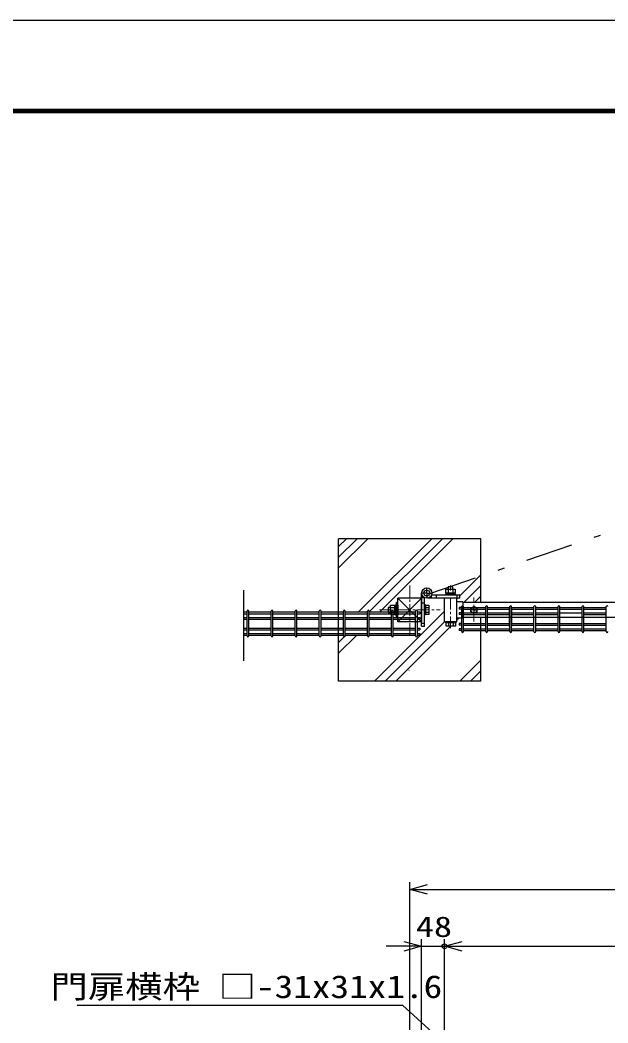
# Model space of a CAD drawing. Units: millimetres, scale not verified. Extents: x -4455 to 4455, y -3150 to 3150.
# Drawn here: x -503 to 736, y 1037 to 3150 of the extents above; entities that cross this region are included whole.
import ezdxf
from ezdxf.enums import TextEntityAlignment as Align

# ---------------------------------------------------------------- set-up
doc = ezdxf.new("R2010")
doc.units = ezdxf.units.MM
doc.header["$LTSCALE"] = 20
doc.header["$PDMODE"] = 32
doc.header["$PDSIZE"] = 10
doc.linetypes.add('USER1', pattern=[2, 1.25, -0.25, 0.25, -0.25])
doc.linetypes.add('USER3', pattern=[10.7, 5, -2.5, 0.7, -2.5])
for name, color, linetype, lineweight in [('0-1_新目隠小2', 4, 'Continuous', 25), ('0-2_外形線', 7, 'Continuous', 25), ('0-3_0', 7, 'Continuous', 25), ('0-4_軸線', 1, 'USER1', 9), ('0-6_寸法', 4, 'Continuous', 25), ('0-8_扉縦枠', 7, 'Continuous', 25), ('0-9_LAYER15', 1, 'Continuous', 25), ('0-A_EXTCNT-L', 4, 'Continuous', 25), ('0-B_J200', 3, 'Continuous', 25), ('0-E_ハッチング', 4, 'Continuous', 25), ('0-F_扉横枠', 7, 'Continuous', 25), ('1-0_丁番', 3, 'Continuous', 25), ('1-A_LAYER12', 3, 'Continuous', 25)]:
    doc.layers.add(name, color=color, linetype=linetype, lineweight=lineweight)
doc.layers.add('0-7_DEFPOINTS', color=7, linetype='Continuous')
doc.styles.add('ＭＳ ゴシック', font='')
doc.styles.get('ＭＳ ゴシック').set_extended_font_data('MS Gothic')

# ---------------------------------------------------------------- blocks, each defined once
blk = doc.blocks.new('_Open30')
at = {"layer": '0-6_寸法'}
blk.add_line((0, 0), (-20, 0), dxfattribs=at)
blk.add_lwpolyline([(-20, 5.36), (0, 0), (-20, -5.36)], dxfattribs=at)

msp = doc.modelspace()

# ---------------------------------------------------------------- linework, layer by layer
at = {"layer": '0-1_新目隠小2'}
msp.add_line((316.89, 1780.31), (317.09, 1780.31), dxfattribs=at)
at = {"layer": '0-2_外形線'}
for p, q in [((293.62, 1932.3), (343.62, 1882.3)), ((293.62, 1882.3), (343.62, 1932.3)), ((293.62, 1882.3), (343.62, 1932.3)), ((343.62, 1932.3), (293.62, 1932.3)), ((293.62, 1882.3), (293.62, 1932.3)), ((343.62, 1932.3), (343.62, 1882.3)), ((343.62, 1932.3), (343.62, 1882.3))]:
    msp.add_line(p, q, dxfattribs=at)
msp.add_lwpolyline([(293.62, 1932.3), (343.62, 1882.3), (293.62, 1882.3)], dxfattribs=at)
at = {"layer": '0-3_0'}
for p, q in [((468.62, 2057.3), (168.62, 2057.3)), ((168.62, 1757.3), (168.62, 2057.3)), ((468.62, 1922.8), (468.62, 2057.3)), ((468.62, 1757.3), (468.62, 1891.8)), ((468.62, 1757.3), (168.62, 1757.3))]:
    msp.add_line(p, q, dxfattribs=at)
at = {"layer": '0-3_0', "color": 3}
msp.add_lwpolyline([(-4454.89, 3149.88), (4455.11, 3149.88), (4455.11, -3150.12), (-4454.89, -3150.12)], close=True, dxfattribs=at)
at = {"layer": '0-3_0'}
for points in [[(-4154.89, 2962.38), (4155.11, 2962.38), (4155.11, -2962.62), (-4154.89, -2962.62)], [(-4153.01, 2960.51), (4153.24, 2960.51), (4153.24, -2960.74), (-4153.01, -2960.74)], [(-4151.14, 2958.63), (4151.36, 2958.63), (4151.36, -2958.87), (-4151.14, -2958.87)], [(-4149.26, 2956.76), (4149.49, 2956.76), (4149.49, -2956.99), (-4149.26, -2956.99)], [(-4147.39, 2954.88), (4147.61, 2954.88), (4147.61, -2955.12), (-4147.39, -2955.12)]]:
    msp.add_lwpolyline(points, close=True, dxfattribs=at)
at = {"layer": '0-4_軸線'}
for p, q in [((318.62, 1854.21), (318.62, 1960.39)), ((404.62, 1868.64), (404.62, 1959.11)), ((453.82, 1883.15), (453.82, 1933.72)), ((453.82, 1883.15), (453.82, 1933.72)), ((254.8, 1907.3), (382.43, 1907.3)), ((254.94, 1907.3), (382.29, 1907.3))]:
    msp.add_line(p, q, dxfattribs=at)
at = {"layer": '0-7_DEFPOINTS'}
msp.add_point((391.62, 1198.87), dxfattribs=at)
at = {"layer": '0-8_扉縦枠'}
for p, q in [((417.62, 1932.3), (391.62, 1932.3)), ((391.62, 1882.3), (391.62, 1932.3)), ((417.62, 1882.3), (417.62, 1932.3)), ((417.62, 1882.3), (391.62, 1882.3)), ((394.46, 1882.3), (414.77, 1882.3))]:
    msp.add_line(p, q, dxfattribs=at)
at = {"layer": '0-9_LAYER15'}
for p, q in [((318.62, 937.93), (318.62, 1333.87)), ((343.62, 900.96), (343.62, 1213.87)), ((391.62, 910.96), (391.62, 1213.87)), ((391.62, 910.96), (391.62, 1213.87))]:
    msp.add_line(p, q, dxfattribs=at)
at = {"layer": '0-9_LAYER15', "color": 2}
for p, q in [((356.12, 1318.87), (2621.12, 1318.87)), ((306.12, 1198.87), (268.62, 1198.87)), ((343.62, 1198.87), (391.62, 1198.87)), ((429.12, 1198.87), (1446.12, 1198.87)), ((429.12, 1198.87), (466.62, 1198.87))]:
    msp.add_line(p, q, dxfattribs=at)
at = {"layer": '0-A_EXTCNT-L'}
msp.add_line((-31.38, 1800.17), (-31.38, 1948.87), dxfattribs=at)
at = {"layer": '0-B_J200'}
for p, q in [((-31.38, 1903.1), (-24.37, 1903.1)), ((-24.37, 1852.5), (-24.37, 1904.9)), ((-20.77, 1852.5), (-20.77, 1904.9)), ((-20.77, 1903.1), (26.4, 1903.1)), ((26.4, 1852.5), (26.4, 1904.9)), ((30, 1852.5), (30, 1904.9)), ((30, 1903.1), (77.17, 1903.1)), ((77.17, 1852.5), (77.17, 1904.9)), ((80.77, 1852.5), (80.77, 1904.9)), ((80.77, 1903.1), (127.94, 1903.1)), ((127.94, 1852.5), (127.94, 1904.9)), ((131.54, 1852.5), (131.54, 1904.9)), ((131.54, 1903.1), (178.71, 1903.1)), ((178.71, 1852.5), (178.71, 1904.9)), ((182.31, 1852.5), (182.31, 1904.9)), ((182.31, 1903.1), (229.48, 1903.1)), ((229.48, 1852.5), (229.48, 1904.9)), ((233.08, 1852.5), (233.08, 1904.9)), ((233.08, 1903.1), (280.25, 1903.1)), ((280.25, 1852.5), (280.25, 1904.9)), ((283.85, 1852.5), (283.85, 1904.9)), ((283.85, 1903.1), (331.02, 1903.1)), ((331.02, 1852.5), (331.02, 1904.9)), ((334.62, 1852.5), (334.62, 1904.9)), ((334.62, 1903.1), (339.82, 1903.1)), ((339.82, 1903.1), (339.82, 1899.5)), ((428.12, 1912.6), (422.92, 1912.6)), ((422.92, 1912.6), (422.92, 1909)), ((428.12, 1909), (422.92, 1909)), ((428.13, 1862), (428.13, 1914.4)), ((431.73, 1862), (431.73, 1914.4)), ((431.73, 1912.6), (478.9, 1912.6)), ((431.73, 1909), (478.9, 1909)), ((431.73, 1901.3), (478.9, 1901.3)), ((478.9, 1862), (478.9, 1914.4)), ((482.5, 1862), (482.5, 1914.4)), ((482.5, 1912.6), (529.67, 1912.6)), ((482.5, 1909), (529.67, 1909)), ((482.5, 1901.3), (529.67, 1901.3)), ((529.16, 1872.65), (529.16, 1913)), ((529.67, 1862), (529.67, 1914.4)), ((532.76, 1913), (532.76, 1872.65)), ((533.27, 1862), (533.27, 1914.4)), ((533.27, 1912.6), (580.44, 1912.6)), ((533.27, 1909), (580.44, 1909)), ((533.27, 1901.3), (580.44, 1901.3)), ((580.44, 1862), (580.44, 1914.4)), ((584.04, 1862), (584.04, 1914.4)), ((584.04, 1912.6), (631.21, 1912.6)), ((584.04, 1909), (631.21, 1909)), ((584.04, 1901.3), (631.21, 1901.3)), ((631.21, 1862), (631.21, 1914.4)), ((634.81, 1862), (634.81, 1914.4)), ((634.81, 1912.6), (681.98, 1912.6)), ((634.81, 1909), (681.98, 1909)), ((634.81, 1901.3), (681.98, 1901.3)), ((681.98, 1862), (681.98, 1914.4)), ((685.58, 1862), (685.58, 1914.4)), ((685.58, 1912.6), (732.75, 1912.6)), ((685.58, 1909), (732.75, 1909)), ((685.58, 1901.3), (732.75, 1901.3)), ((732.75, 1862), (732.75, 1914.4)), ((-31.38, 1899.5), (-24.37, 1899.5)), ((-31.38, 1891.8), (-24.37, 1891.8)), ((-31.38, 1888.2), (-24.37, 1888.2)), ((-20.77, 1899.5), (26.4, 1899.5)), ((-20.77, 1891.8), (26.4, 1891.8)), ((-20.77, 1888.2), (26.4, 1888.2)), ((30, 1899.5), (77.17, 1899.5)), ((30, 1891.8), (77.17, 1891.8)), ((30, 1888.2), (77.17, 1888.2)), ((80.77, 1899.5), (127.94, 1899.5)), ((80.77, 1891.8), (127.94, 1891.8)), ((80.77, 1888.2), (127.94, 1888.2)), ((131.54, 1899.5), (178.71, 1899.5)), ((131.54, 1891.8), (178.71, 1891.8)), ((131.54, 1888.2), (178.71, 1888.2)), ((182.31, 1899.5), (229.48, 1899.5)), ((182.31, 1891.8), (229.48, 1891.8)), ((182.31, 1888.2), (229.48, 1888.2)), ((233.08, 1899.5), (280.25, 1899.5)), ((233.08, 1891.8), (280.25, 1891.8)), ((233.08, 1888.2), (280.25, 1888.2)), ((283.85, 1899.5), (331.02, 1899.5)), ((283.85, 1891.8), (331.02, 1891.8)), ((283.85, 1888.2), (331.02, 1888.2)), ((334.62, 1899.5), (339.82, 1899.5)), ((334.62, 1891.8), (339.82, 1891.8)), ((334.62, 1888.2), (339.82, 1888.2)), ((339.82, 1891.8), (339.82, 1888.2)), ((428.12, 1897.7), (422.92, 1897.7)), ((431.73, 1897.7), (478.9, 1897.7)), ((482.5, 1897.7), (529.67, 1897.7)), ((533.27, 1897.7), (580.44, 1897.7)), ((584.04, 1897.7), (631.21, 1897.7)), ((685.58, 1897.7), (732.75, 1897.7)), ((-31.38, 1869.2), (-24.37, 1869.2)), ((-31.38, 1865.6), (-24.37, 1865.6)), ((-20.77, 1869.2), (26.4, 1869.2)), ((-20.77, 1865.6), (26.4, 1865.6)), ((30, 1869.2), (77.17, 1869.2)), ((30, 1865.6), (77.17, 1865.6)), ((80.77, 1869.2), (127.94, 1869.2)), ((80.77, 1865.6), (127.94, 1865.6)), ((131.54, 1869.2), (178.71, 1869.2)), ((131.54, 1865.6), (178.71, 1865.6)), ((182.31, 1869.2), (229.48, 1869.2)), ((182.31, 1865.6), (229.48, 1865.6)), ((233.08, 1869.2), (280.25, 1869.2)), ((233.08, 1865.6), (280.25, 1865.6)), ((283.85, 1869.2), (331.02, 1869.2)), ((283.85, 1865.6), (331.02, 1865.6)), ((334.62, 1869.2), (339.82, 1869.2)), ((334.62, 1865.6), (339.82, 1865.6)), ((339.82, 1869.2), (339.82, 1865.6)), ((428.12, 1875.1), (422.92, 1875.1)), ((428.12, 1863.8), (422.92, 1863.8)), ((431.73, 1878.7), (478.9, 1878.7)), ((431.73, 1875.1), (478.9, 1875.1)), ((431.73, 1867.4), (478.9, 1867.4)), ((431.73, 1863.8), (478.9, 1863.8)), ((482.5, 1878.7), (529.67, 1878.7)), ((482.5, 1875.1), (529.67, 1875.1)), ((482.5, 1867.4), (529.67, 1867.4)), ((482.5, 1863.8), (529.67, 1863.8)), ((533.27, 1878.7), (580.44, 1878.7)), ((533.27, 1875.1), (580.44, 1875.1)), ((533.27, 1867.4), (580.44, 1867.4)), ((533.27, 1863.8), (580.44, 1863.8)), ((584.04, 1878.7), (631.21, 1878.7)), ((584.04, 1875.1), (631.21, 1875.1)), ((584.04, 1867.4), (631.21, 1867.4)), ((584.04, 1863.8), (631.21, 1863.8)), ((634.81, 1878.7), (681.98, 1878.7)), ((634.81, 1875.1), (681.98, 1875.1)), ((634.81, 1867.4), (681.98, 1867.4)), ((634.81, 1863.8), (681.98, 1863.8)), ((685.58, 1878.7), (732.75, 1878.7)), ((685.58, 1875.1), (732.75, 1875.1)), ((685.58, 1867.4), (732.75, 1867.4)), ((685.58, 1863.8), (732.75, 1863.8)), ((-31.38, 1857.9), (-24.37, 1857.9)), ((-31.38, 1854.3), (-24.37, 1854.3)), ((-20.77, 1857.9), (26.4, 1857.9)), ((-20.77, 1854.3), (26.4, 1854.3)), ((30, 1857.9), (77.17, 1857.9)), ((30, 1854.3), (77.17, 1854.3)), ((80.77, 1857.9), (127.94, 1857.9)), ((80.77, 1854.3), (127.94, 1854.3)), ((131.54, 1857.9), (178.71, 1857.9)), ((131.54, 1854.3), (178.71, 1854.3)), ((182.31, 1857.9), (229.48, 1857.9)), ((182.31, 1854.3), (229.48, 1854.3)), ((233.08, 1857.9), (280.25, 1857.9)), ((233.08, 1854.3), (280.25, 1854.3)), ((283.85, 1857.9), (331.02, 1857.9)), ((283.85, 1854.3), (331.02, 1854.3)), ((334.62, 1857.9), (339.82, 1857.9)), ((334.62, 1854.3), (339.82, 1854.3)), ((339.82, 1857.9), (339.82, 1854.3))]:
    msp.add_line(p, q, dxfattribs=at)
for points in [[(428.12, 1901.3), (422.92, 1901.3), (422.92, 1897.7)], [(428.12, 1878.7), (422.92, 1878.7), (422.92, 1875.1)], [(428.12, 1867.4), (422.92, 1867.4), (422.92, 1863.8)]]:
    msp.add_lwpolyline(points, dxfattribs=at)
for centre, start, end in [((-22.57, 1904.9), 0, 180), ((28.2, 1904.9), 0, 180), ((78.97, 1904.9), 0, 180), ((129.74, 1904.9), 0, 180), ((180.51, 1904.9), 0, 180), ((231.28, 1904.9), 0, 180), ((282.05, 1904.9), 0, 180), ((332.82, 1904.9), 0, 180), ((429.93, 1914.4), 0, 180), ((480.7, 1914.4), 0, 180), ((531.47, 1914.4), 0, 180), ((582.24, 1914.4), 0, 180), ((633.01, 1914.4), 0, 180), ((683.78, 1914.4), 0, 180), ((734.55, 1914.4), 0, 180), ((429.93, 1862), 180, 0), ((480.7, 1862), 180, 0), ((531.47, 1862), 180, 0), ((582.24, 1862), 180, 0), ((633.01, 1862), 180, 0), ((683.78, 1862), 180, 0), ((734.55, 1862), 180, 0), ((-22.57, 1852.5), 180, 0), ((28.2, 1852.5), 180, 0), ((78.97, 1852.5), 180, 0), ((129.74, 1852.5), 180, 0), ((180.51, 1852.5), 180, 0), ((231.28, 1852.5), 180, 0), ((282.05, 1852.5), 180, 0), ((332.82, 1852.5), 180, 0)]:
    msp.add_arc(centre, 1.8, start, end, dxfattribs=at)
at = {"layer": '0-E_ハッチング', "linetype": 'USER3'}
msp.add_line((362.74, 1942.98), (1395.32, 2295.76), dxfattribs=at)
at = {"layer": '0-E_ハッチング'}
for p, q in [((168.62, 1995.82), (230.09, 2057.3)), ((168.62, 2018.27), (207.64, 2057.3)), ((168.62, 2040.73), (185.19, 2057.3)), ((210.6, 1903.1), (364.8, 2057.3)), ((233.08, 1903.13), (387.25, 2057.3)), ((255.5, 1903.1), (409.7, 2057.3)), ((424.18, 1937.07), (468.62, 1981.51)), ((432.35, 1922.8), (468.62, 1959.06)), ((417.62, 1930.51), (419.4, 1932.3)), ((454.8, 1922.8), (468.62, 1936.61)), ((244.4, 1757.3), (391.62, 1904.51)), ((266.85, 1757.3), (391.85, 1882.3)), ((293.66, 1882.34), (293.62, 1882.38)), ((417.62, 1885.61), (421.85, 1889.85)), ((289.3, 1757.3), (405.3, 1873.3)), ((168.62, 1816.22), (206.7, 1854.3)), ((168.62, 1838.67), (180.66, 1850.71)), ((182.29, 1852.35), (184.25, 1854.3)), ((424.01, 1757.3), (468.62, 1801.91)), ((446.46, 1757.3), (468.62, 1779.46))]:
    msp.add_line(p, q, dxfattribs=at)
at = {"layer": '0-F_扉横枠'}
for p, q in [((430.62, 1924.75), (417.62, 1924.75)), ((430.62, 1924.75), (430.62, 1889.85)), ((1444.62, 1922.8), (430.62, 1922.8)), ((453.64, 1907.3), (447.23, 1907.3)), ((447.32, 1911.05), (453.82, 1914.8)), ((447.32, 1903.55), (447.32, 1911.05)), ((447.32, 1903.55), (453.82, 1899.8)), ((453.91, 1907.3), (453.73, 1907.3)), ((460.31, 1911.05), (453.82, 1914.8)), ((453.82, 1907.48), (453.82, 1913.89)), ((453.82, 1907.21), (453.82, 1907.39)), ((453.82, 1907.12), (453.82, 1900.71)), ((460.31, 1903.55), (453.82, 1899.8)), ((454, 1907.3), (460.4, 1907.3)), ((460.31, 1903.55), (460.31, 1911.05)), ((430.62, 1889.85), (417.62, 1889.85)), ((1444.62, 1891.8), (430.62, 1891.8))]:
    msp.add_line(p, q, dxfattribs=at)
msp.add_circle((453.82, 1907.3), 6.5, dxfattribs=at)
at = {"layer": '1-0_丁番', "color": 2}
for p, q in [((354.47, 1943.16), (354.47, 1953.92)), ((354.3, 1942.98), (343.54, 1942.98)), ((354.56, 1942.98), (354.38, 1942.98)), ((354.47, 1942.89), (354.47, 1943.07)), ((354.47, 1942.8), (354.47, 1932.04)), ((354.66, 1942.98), (365.42, 1942.98))]:
    msp.add_line(p, q, dxfattribs=at)
at = {"layer": '1-0_丁番'}
for p, q in [((394.79, 1950.8), (414.42, 1950.8)), ((394.79, 1942.8), (394.79, 1950.8)), ((409.6, 1955.8), (399.6, 1955.8)), ((399.6, 1955.8), (399.6, 1950.8)), ((399.7, 1950.8), (399.7, 1942.8)), ((409.51, 1950.8), (409.51, 1942.8)), ((409.6, 1950.8), (409.6, 1955.8)), ((414.42, 1950.8), (414.42, 1942.8)), ((290.62, 1891.3), (290.62, 1923.3)), ((293.62, 1923.3), (290.62, 1923.3)), ((343.62, 1873.46), (343.62, 1941.25)), ((343.62, 1933.46), (349.62, 1933.46)), ((349.62, 1873.46), (349.62, 1933.37)), ((424.18, 1932.3), (356.39, 1932.3)), ((364.18, 1932.3), (364.18, 1938.3)), ((424.18, 1938.3), (364.27, 1938.3)), ((415.1, 1940.3), (394.1, 1940.3)), ((394.1, 1940.3), (394.1, 1938.3)), ((415.1, 1938.3), (394.1, 1938.3)), ((414.42, 1942.8), (394.79, 1942.8)), ((395.4, 1942.8), (395.4, 1940.3)), ((413.8, 1940.3), (413.8, 1942.8)), ((415.1, 1938.3), (415.1, 1940.3)), ((424.18, 1932.3), (424.18, 1938.3)), ((273.11, 1912.27), (273.11, 1902.27)), ((278.11, 1912.27), (273.11, 1912.27)), ((273.11, 1902.27), (278.11, 1902.27)), ((278.11, 1917.09), (286.11, 1917.09)), ((278.11, 1897.46), (278.11, 1917.09)), ((278.11, 1912.18), (286.11, 1912.18)), ((278.11, 1902.36), (286.11, 1902.36)), ((286.11, 1917.09), (286.11, 1897.46)), ((288.61, 1916.47), (286.11, 1916.47)), ((288.61, 1917.77), (288.61, 1896.77)), ((290.61, 1917.77), (288.61, 1917.77)), ((293.61, 1917.77), (293.61, 1896.77)), ((351.62, 1917.82), (349.62, 1917.82)), ((351.62, 1912.23), (358.62, 1912.23)), ((351.62, 1902.42), (358.62, 1902.42)), ((286.11, 1897.46), (278.11, 1897.46)), ((286.11, 1898.07), (288.61, 1898.07)), ((288.61, 1896.77), (290.61, 1896.77)), ((293.62, 1891.3), (290.62, 1891.3)), ((394.46, 1880.3), (394.46, 1882.3)), ((415.46, 1880.3), (394.46, 1880.3)), ((395.14, 1873.3), (395.14, 1880.3)), ((400.05, 1880.3), (400.05, 1873.3)), ((409.87, 1880.3), (409.87, 1873.3)), ((414.77, 1880.3), (414.77, 1873.3)), ((415.46, 1882.3), (415.46, 1880.3)), ((343.62, 1873.46), (349.62, 1873.46)), ((414.77, 1873.3), (395.14, 1873.3))]:
    msp.add_line(p, q, dxfattribs=at)
at = {"layer": '1-0_丁番', "color": 4}
for p, q in [((343.62, 1922.46), (349.62, 1922.46)), ((375.18, 1932.3), (375.18, 1938.31)), ((418.18, 1932.3), (418.18, 1938.32)), ((343.62, 1879.46), (349.64, 1879.46))]:
    msp.add_line(p, q, dxfattribs=at)
at = {"layer": '1-0_丁番'}
for points in [[(351.62, 1917.82), (351.62, 1896.82), (349.62, 1896.82)], [(351.62, 1917.14), (358.62, 1917.14), (358.62, 1897.51), (351.62, 1897.51)]]:
    msp.add_lwpolyline(points, dxfattribs=at)
for radius in [10.85, 6.15]:
    msp.add_circle((354.48, 1942.98), radius, dxfattribs=at)
at = {"layer": '1-A_LAYER12'}
msp.add_lwpolyline([(-382.26, 1074.66), (303.31, 1074.66), (603.13, 801.57)], dxfattribs=at)

# ---------------------------------------------------------------- block references
at = {"layer": '0-9_LAYER15', "xscale": 1.875, "yscale": 1.875, "rotation": 180}
for p in [(318.62, 1318.87), (391.62, 1198.87), (391.62, 1198.87)]:
    msp.add_blockref('_Open30', p, dxfattribs=at)
at = {"layer": '0-9_LAYER15', "xscale": 1.875, "yscale": 1.875}
msp.add_blockref('_Open30', (343.62, 1198.87), dxfattribs=at)

# ---------------------------------------------------------------- texts
at = {"layer": '0-9_LAYER15', "color": 3, "style": 'ＭＳ ゴシック', "width": 1.3}
msp.add_text('48', height=43.26, dxfattribs=at).set_placement((331.19, 1205.55), align=Align.BOTTOM_LEFT)
at = {"layer": '1-A_LAYER12', "style": 'ＭＳ ゴシック', "width": 1.2}
msp.add_text('門扉横枠 □-31x31x1.6', height=48.11, dxfattribs=at).set_placement((-438.69, 1075.41), align=Align.BOTTOM_LEFT)

doc.saveas('drawing.dxf')
